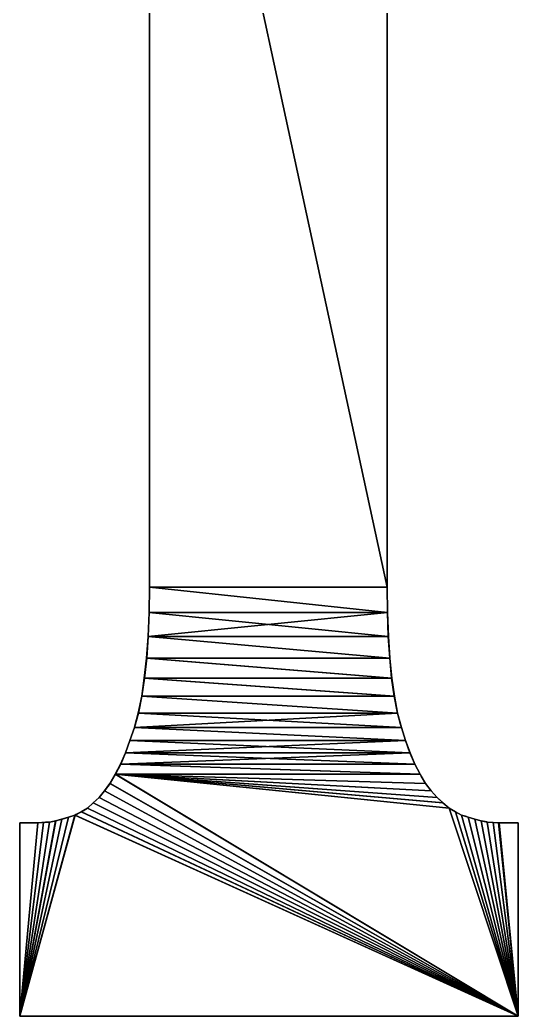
# Model space of a CAD drawing. Extents: x -29.1 to 29.1, y -25 to 25.
# Drawn here: x 13.754 to 15.112, y -14.619 to -11.904 of the extents above; entities that cross this region are included whole.
import ezdxf

# ---------------------------------------------------------------- set-up
doc = ezdxf.new("R2010")
doc.units = 0
doc.header["$MEASUREMENT"] = 0
doc.layers.add('ConstrLine', color=7, linetype='Continuous')
doc.layers.add('ObjLayer', color=2, linetype='Continuous')

msp = doc.modelspace()

# ---------------------------------------------------------------- linework, layer by layer
at = {"layer": 'ConstrLine'}
for points in [[(14.755, -13.45, 5), (14.755, -9.316, 5), (14.107, -10.45, 5)], [(14.755, -9.316, 5), (14.107, -10.45, 5), (14.755, -13.45, 5)], [(14.755, -9.316, 4), (14.755, -9.316, 5), (14.755, -13.45, 5)], [(14.755, -13.45, 5), (14.755, -13.45, 4), (14.755, -9.316, 4)], [(14.755, -13.45, 4), (14.755, -9.316, 4), (14.755, -13.45, 5)], [(14.755, -9.316, 5), (14.755, -13.45, 5), (14.755, -9.316, 4)], [(14.107, -10.45, 5), (14.107, -13.45, 5), (14.755, -13.45, 5)], [(14.107, -13.45, 5), (14.107, -10.45, 5), (14.107, -13.45, 4)], [(14.107, -10.45, 4), (14.107, -13.45, 4), (14.107, -10.45, 5)], [(14.107, -13.45, 4), (14.107, -13.45, 5), (14.107, -10.45, 5)], [(14.107, -13.45, 5), (14.755, -13.45, 5), (14.107, -10.45, 5)], [(14.107, -10.45, 4), (14.107, -13.45, 4), (14.107, -10.45, 5)], [(14.107, -13.45, 4), (14.106, -13.519, 4), (14.106, -13.519, 5)], [(14.107, -13.45, 4), (14.106, -13.519, 5), (14.107, -13.45, 5)], [(14.107, -13.45, 5), (14.106, -13.519, 5), (14.756, -13.519, 5)], [(14.107, -13.45, 4), (14.106, -13.519, 4), (14.106, -13.519, 5)], [(14.107, -13.45, 4), (14.106, -13.519, 5), (14.107, -13.45, 5)], [(14.107, -13.45, 5), (14.106, -13.519, 5), (14.756, -13.519, 5)], [(14.756, -13.519, 5), (14.755, -13.45, 5), (14.107, -13.45, 5)], [(14.756, -13.519, 5), (14.755, -13.45, 5), (14.107, -13.45, 5)], [(14.755, -13.45, 4), (14.755, -13.45, 5), (14.756, -13.519, 5)], [(14.755, -13.45, 4), (14.756, -13.519, 5), (14.756, -13.519, 4)], [(14.755, -13.45, 4), (14.755, -13.45, 5), (14.756, -13.519, 5)], [(14.755, -13.45, 4), (14.756, -13.519, 5), (14.756, -13.519, 4)], [(14.106, -13.519, 4), (14.104, -13.584, 4), (14.104, -13.584, 5)], [(14.106, -13.519, 4), (14.104, -13.584, 5), (14.106, -13.519, 5)], [(14.759, -13.584, 5), (14.756, -13.519, 5), (14.104, -13.584, 5)], [(14.106, -13.519, 5), (14.104, -13.584, 5), (14.756, -13.519, 5)], [(14.106, -13.519, 4), (14.104, -13.584, 4), (14.104, -13.584, 5)], [(14.106, -13.519, 4), (14.104, -13.584, 5), (14.106, -13.519, 5)], [(14.106, -13.519, 5), (14.104, -13.584, 5), (14.758, -13.584, 5)], [(14.758, -13.584, 5), (14.756, -13.519, 5), (14.106, -13.519, 5)], [(14.756, -13.519, 4), (14.756, -13.519, 5), (14.759, -13.584, 5)], [(14.756, -13.519, 4), (14.759, -13.584, 5), (14.759, -13.584, 4)], [(14.756, -13.519, 4), (14.756, -13.519, 5), (14.758, -13.584, 5)], [(14.756, -13.519, 4), (14.758, -13.584, 5), (14.758, -13.584, 4)], [(14.104, -13.584, 4), (14.099, -13.643, 4), (14.099, -13.643, 5)], [(14.104, -13.584, 4), (14.099, -13.643, 5), (14.104, -13.584, 5)], [(14.104, -13.584, 5), (14.099, -13.643, 5), (14.762, -13.643, 5)], [(14.104, -13.584, 4), (14.1, -13.643, 4), (14.1, -13.643, 5)], [(14.104, -13.584, 4), (14.1, -13.643, 5), (14.104, -13.584, 5)], [(14.104, -13.584, 5), (14.1, -13.643, 5), (14.762, -13.643, 5)], [(14.762, -13.643, 5), (14.759, -13.584, 5), (14.104, -13.584, 5)], [(14.762, -13.643, 5), (14.758, -13.584, 5), (14.104, -13.584, 5)], [(14.758, -13.584, 4), (14.758, -13.584, 5), (14.762, -13.643, 5)], [(14.758, -13.584, 4), (14.762, -13.643, 5), (14.762, -13.643, 4)], [(14.759, -13.584, 4), (14.759, -13.584, 5), (14.762, -13.643, 5)], [(14.759, -13.584, 4), (14.762, -13.643, 5), (14.762, -13.643, 4)], [(14.099, -13.643, 4), (14.093, -13.698, 4), (14.093, -13.698, 5)], [(14.099, -13.643, 4), (14.093, -13.698, 5), (14.099, -13.643, 5)], [(14.099, -13.643, 5), (14.093, -13.698, 5), (14.767, -13.698, 5)], [(14.1, -13.643, 4), (14.094, -13.698, 4), (14.094, -13.698, 5)], [(14.1, -13.643, 4), (14.094, -13.698, 5), (14.1, -13.643, 5)], [(14.1, -13.643, 5), (14.094, -13.698, 5), (14.768, -13.698, 5)], [(14.767, -13.698, 5), (14.762, -13.643, 5), (14.099, -13.643, 5)], [(14.768, -13.698, 5), (14.762, -13.643, 5), (14.1, -13.643, 5)], [(14.762, -13.643, 4), (14.762, -13.643, 5), (14.768, -13.698, 5)], [(14.762, -13.643, 4), (14.768, -13.698, 5), (14.768, -13.698, 4)], [(14.762, -13.643, 4), (14.762, -13.643, 5), (14.767, -13.698, 5)], [(14.762, -13.643, 4), (14.767, -13.698, 5), (14.767, -13.698, 4)], [(14.094, -13.698, 4), (14.086, -13.747, 4), (14.086, -13.747, 5)], [(14.094, -13.698, 4), (14.086, -13.747, 5), (14.094, -13.698, 5)], [(14.094, -13.698, 5), (14.086, -13.747, 5), (14.775, -13.747, 5)], [(14.093, -13.698, 4), (14.086, -13.747, 4), (14.086, -13.747, 5)], [(14.093, -13.698, 4), (14.086, -13.747, 5), (14.093, -13.698, 5)], [(14.093, -13.698, 5), (14.086, -13.747, 5), (14.774, -13.747, 5)], [(14.774, -13.747, 5), (14.767, -13.698, 5), (14.093, -13.698, 5)], [(14.775, -13.747, 5), (14.768, -13.698, 5), (14.094, -13.698, 5)], [(14.767, -13.698, 4), (14.767, -13.698, 5), (14.774, -13.747, 5)], [(14.767, -13.698, 4), (14.774, -13.747, 5), (14.774, -13.747, 4)], [(14.768, -13.698, 4), (14.768, -13.698, 5), (14.775, -13.747, 5)], [(14.768, -13.698, 4), (14.775, -13.747, 5), (14.775, -13.747, 4)], [(14.086, -13.747, 4), (14.076, -13.793, 4), (14.076, -13.793, 5)], [(14.086, -13.747, 4), (14.076, -13.793, 5), (14.086, -13.747, 5)], [(14.086, -13.747, 5), (14.076, -13.793, 5), (14.783, -13.793, 5)], [(14.086, -13.747, 4), (14.077, -13.793, 4), (14.077, -13.793, 5)], [(14.086, -13.747, 4), (14.077, -13.793, 5), (14.086, -13.747, 5)], [(14.086, -13.747, 5), (14.077, -13.793, 5), (14.783, -13.793, 5)], [(14.783, -13.793, 5), (14.775, -13.747, 5), (14.086, -13.747, 5)], [(14.783, -13.793, 5), (14.774, -13.747, 5), (14.086, -13.747, 5)], [(14.774, -13.747, 4), (14.774, -13.747, 5), (14.783, -13.793, 5)], [(14.774, -13.747, 4), (14.783, -13.793, 5), (14.783, -13.793, 4)], [(14.775, -13.747, 4), (14.775, -13.747, 5), (14.783, -13.793, 5)], [(14.775, -13.747, 4), (14.783, -13.793, 5), (14.783, -13.793, 4)], [(14.066, -13.832, 5), (14.077, -13.793, 5), (14.0683, -13.824, 4)], [(14.077, -13.793, 5), (14.066, -13.832, 5), (14.794, -13.832, 5)], [(14.068, -13.824, 4), (14.066, -13.832, 5), (14.076, -13.793, 5)], [(14.076, -13.793, 5), (14.066, -13.832, 5), (14.783, -13.793, 5)], [(14.794, -13.832, 5), (14.783, -13.793, 5), (14.066, -13.832, 5)], [(14.076, -13.793, 4), (14.068, -13.824, 4), (14.076, -13.793, 5)], [(14.077, -13.793, 4), (14.0683, -13.824, 4), (14.077, -13.793, 5)], [(14.794, -13.832, 5), (14.783, -13.793, 5), (14.077, -13.793, 5)], [(14.783, -13.793, 4), (14.783, -13.793, 5), (14.794, -13.832, 5)], [(14.783, -13.793, 4), (14.794, -13.832, 5), (14.794, -13.832, 4)], [(14.783, -13.793, 4), (14.783, -13.793, 5), (14.7917, -13.824, 4)], [(14.783, -13.793, 5), (14.794, -13.832, 5), (14.7917, -13.824, 4)], [(14.066, -13.832, 4), (14.054, -13.868, 5), (14.066, -13.832, 5)], [(14.066, -13.832, 4), (14.054, -13.868, 4), (14.054, -13.868, 5)], [(14.066, -13.832, 5), (14.054, -13.868, 5), (14.805, -13.868, 5)], [(14.066, -13.832, 4), (14.054, -13.868, 4), (14.054, -13.868, 5)], [(14.066, -13.832, 4), (14.054, -13.868, 5), (14.066, -13.832, 5)], [(14.066, -13.832, 5), (14.054, -13.868, 5), (14.805, -13.868, 5)], [(14.066, -13.832, 4), (14.066, -13.832, 5), (14.0683, -13.824, 4)], [(14.068, -13.824, 4), (14.066, -13.832, 4), (14.066, -13.832, 5)], [(14.805, -13.868, 5), (14.794, -13.832, 5), (14.066, -13.832, 5)], [(14.805, -13.868, 5), (14.794, -13.832, 5), (14.066, -13.832, 5)], [(14.794, -13.832, 4), (14.7917, -13.824, 4), (14.794, -13.832, 5)], [(14.794, -13.832, 4), (14.794, -13.832, 5), (14.805, -13.868, 5)], [(14.794, -13.832, 4), (14.805, -13.868, 5), (14.805, -13.868, 4)], [(14.794, -13.832, 4), (14.794, -13.832, 5), (14.805, -13.868, 5)], [(14.794, -13.832, 4), (14.805, -13.868, 5), (14.805, -13.868, 4)], [(14.042, -13.901, 4), (14.042, -13.901, 5), (14.054, -13.868, 5)], [(14.054, -13.868, 4), (14.042, -13.901, 4), (14.054, -13.868, 5)], [(14.054, -13.868, 5), (14.042, -13.901, 5), (14.805, -13.868, 5)], [(14.818, -13.901, 5), (14.805, -13.868, 5), (14.042, -13.901, 5)], [(14.054, -13.868, 4), (14.042, -13.901, 4), (14.042, -13.901, 5)], [(14.054, -13.868, 4), (14.042, -13.901, 5), (14.054, -13.868, 5)], [(14.054, -13.868, 5), (14.042, -13.901, 5), (14.817, -13.901, 5)], [(14.817, -13.901, 5), (14.805, -13.868, 5), (14.054, -13.868, 5)], [(14.805, -13.868, 4), (14.805, -13.868, 5), (14.818, -13.901, 5)], [(14.805, -13.868, 4), (14.818, -13.901, 5), (14.818, -13.901, 4)], [(14.805, -13.868, 4), (14.805, -13.868, 5), (14.817, -13.901, 5)], [(14.805, -13.868, 4), (14.817, -13.901, 5), (14.817, -13.901, 4)], [(14.042, -13.901, 4), (14.028, -13.932, 4), (14.028, -13.932, 5)], [(14.042, -13.901, 4), (14.028, -13.932, 5), (14.042, -13.901, 5)], [(14.042, -13.901, 5), (14.028, -13.932, 5), (14.831, -13.932, 5)], [(14.042, -13.901, 4), (14.029, -13.932, 5), (14.042, -13.901, 5)], [(14.042, -13.901, 4), (14.029, -13.932, 4), (14.029, -13.932, 5)], [(14.042, -13.901, 5), (14.029, -13.932, 5), (14.818, -13.901, 5)], [(14.831, -13.932, 5), (14.818, -13.901, 5), (14.029, -13.932, 5)], [(14.831, -13.932, 5), (14.817, -13.901, 5), (14.042, -13.901, 5)], [(14.817, -13.901, 4), (14.817, -13.901, 5), (14.831, -13.932, 5)], [(14.817, -13.901, 4), (14.831, -13.932, 5), (14.831, -13.932, 4)], [(14.818, -13.901, 4), (14.818, -13.901, 5), (14.831, -13.932, 5)], [(14.818, -13.901, 4), (14.831, -13.932, 5), (14.831, -13.932, 4)], [(14.028, -13.932, 4), (14.014, -13.96, 4), (14.014, -13.96, 5)], [(14.028, -13.932, 4), (14.014, -13.96, 5), (14.028, -13.932, 5)], [(14.028, -13.932, 5), (14.014, -13.96, 5), (14.845, -13.96, 5)], [(14.029, -13.932, 4), (14.015, -13.96, 5), (14.029, -13.932, 5)], [(14.015, -13.96, 5), (14.029, -13.932, 4), (14.015, -13.96, 4)], [(14.029, -13.932, 5), (14.015, -13.96, 5), (14.845, -13.96, 5)], [(14.845, -13.96, 5), (14.831, -13.932, 5), (14.028, -13.932, 5)], [(14.845, -13.96, 5), (14.831, -13.932, 5), (14.029, -13.932, 5)], [(14.831, -13.932, 4), (14.831, -13.932, 5), (14.845, -13.96, 5)], [(14.831, -13.932, 4), (14.845, -13.96, 5), (14.845, -13.96, 4)], [(14.831, -13.932, 4), (14.831, -13.932, 5), (14.845, -13.96, 5)], [(14.831, -13.932, 4), (14.845, -13.96, 5), (14.845, -13.96, 4)], [(14.014, -13.96, 4), (13.999, -13.985, 4), (13.999, -13.985, 5)], [(14.014, -13.96, 4), (13.999, -13.985, 5), (14.014, -13.96, 5)], [(14.014, -13.96, 5), (13.999, -13.985, 5), (15.112, -14.619, 5)], [(14.015, -13.96, 5), (14.015, -13.96, 4), (14, -13.985, 5)], [(14, -13.985, 4), (14, -13.985, 5), (14.015, -13.96, 4)], [(14.015, -13.96, 5), (14, -13.985, 5), (15.112, -14.619, 5)], [(15.112, -14.619, 5), (14.924, -14.052, 5), (14.014, -13.96, 5)], [(14.891, -14.023, 5), (14.875, -14.005, 5), (14.014, -13.96, 5)], [(14.907, -14.038, 5), (14.891, -14.023, 5), (14.014, -13.96, 5)], [(14.86, -13.985, 5), (14.845, -13.96, 5), (14.014, -13.96, 5)], [(14.875, -14.005, 5), (14.86, -13.985, 5), (14.014, -13.96, 5)], [(14.907, -14.038, 5), (14.014, -13.96, 5), (14.924, -14.052, 5)], [(14.875, -14.005, 5), (14.86, -13.985, 5), (14.015, -13.96, 5)], [(14.908, -14.038, 5), (14.891, -14.023, 5), (14.015, -13.96, 5)], [(14.924, -14.052, 5), (14.908, -14.038, 5), (14.015, -13.96, 5)], [(15.112, -14.619, 5), (14.924, -14.052, 5), (14.015, -13.96, 5)], [(14.86, -13.985, 5), (14.845, -13.96, 5), (14.015, -13.96, 5)], [(14.891, -14.023, 5), (14.875, -14.005, 5), (14.015, -13.96, 5)], [(14.845, -13.96, 4), (14.845, -13.96, 5), (14.848, -13.965, 4)], [(14.845, -13.96, 5), (14.86, -13.985, 5), (14.848, -13.965, 4)], [(14.845, -13.96, 4), (14.845, -13.96, 5), (14.86, -13.985, 5)], [(14.845, -13.96, 4), (14.86, -13.985, 5), (14.86, -13.985, 4)], [(14.86, -13.985, 4), (14.848, -13.965, 4), (14.86, -13.985, 5)], [(13.985, -14.005, 4), (13.97, -14.023, 5), (13.985, -14.005, 5)], [(13.97, -14.023, 5), (13.985, -14.005, 4), (13.97, -14.023, 4)], [(13.985, -14.005, 5), (13.97, -14.023, 5), (15.112, -14.619, 5)], [(13.985, -14.005, 4), (13.97, -14.023, 4), (13.97, -14.023, 5)], [(13.985, -14.005, 4), (13.97, -14.023, 5), (13.985, -14.005, 5)], [(13.985, -14.005, 5), (13.97, -14.023, 5), (15.112, -14.619, 5)], [(14, -13.985, 5), (13.985, -14.005, 4), (13.985, -14.005, 5)], [(14, -13.985, 4), (13.985, -14.005, 4), (14, -13.985, 5)], [(14, -13.985, 5), (13.985, -14.005, 5), (15.112, -14.619, 5)], [(13.999, -13.985, 4), (13.985, -14.005, 4), (13.985, -14.005, 5)], [(13.999, -13.985, 4), (13.985, -14.005, 5), (13.999, -13.985, 5)], [(13.999, -13.985, 5), (13.985, -14.005, 5), (15.112, -14.619, 5)], [(14.86, -13.985, 4), (14.86, -13.985, 5), (14.875, -14.005, 5)], [(14.875, -14.005, 5), (14.875, -14.005, 4), (14.86, -13.985, 4)], [(14.86, -13.985, 4), (14.86, -13.985, 5), (14.875, -14.005, 5)], [(14.86, -13.985, 4), (14.875, -14.005, 5), (14.875, -14.005, 4)], [(14.891, -14.023, 4), (14.875, -14.005, 4), (14.891, -14.023, 5)], [(14.875, -14.005, 5), (14.891, -14.023, 5), (14.875, -14.005, 4)], [(14.875, -14.005, 4), (14.875, -14.005, 5), (14.891, -14.023, 5)], [(14.875, -14.005, 4), (14.891, -14.023, 5), (14.891, -14.023, 4)], [(13.938, -14.052, 4), (13.938, -14.052, 5), (13.954, -14.038, 5)], [(13.938, -14.052, 4), (13.954, -14.038, 5), (13.954, -14.038, 4)], [(13.938, -14.052, 5), (15.112, -14.619, 5), (13.954, -14.038, 5)], [(13.938, -14.052, 4), (13.938, -14.052, 5), (13.954, -14.038, 5)], [(13.938, -14.052, 4), (13.954, -14.038, 5), (13.954, -14.038, 4)], [(13.954, -14.038, 5), (13.938, -14.052, 5), (15.112, -14.619, 5)], [(13.954, -14.038, 5), (13.97, -14.023, 5), (13.97, -14.023, 4)], [(13.954, -14.038, 4), (13.954, -14.038, 5), (13.97, -14.023, 4)], [(13.97, -14.023, 5), (13.954, -14.038, 5), (15.112, -14.619, 5)], [(13.954, -14.038, 4), (13.954, -14.038, 5), (13.97, -14.023, 5)], [(13.954, -14.038, 4), (13.97, -14.023, 5), (13.97, -14.023, 4)], [(13.97, -14.023, 5), (13.954, -14.038, 5), (15.112, -14.619, 5)], [(14.891, -14.023, 5), (14.908, -14.038, 5), (14.908, -14.038, 4)], [(14.891, -14.023, 4), (14.891, -14.023, 5), (14.908, -14.038, 4)], [(14.891, -14.023, 4), (14.891, -14.023, 5), (14.907, -14.038, 5)], [(14.891, -14.023, 4), (14.907, -14.038, 5), (14.907, -14.038, 4)], [(14.907, -14.038, 4), (14.907, -14.038, 5), (14.924, -14.052, 5)], [(14.907, -14.038, 4), (14.924, -14.052, 5), (14.924, -14.052, 4)], [(14.908, -14.038, 4), (14.908, -14.038, 5), (14.924, -14.052, 5)], [(14.908, -14.038, 4), (14.924, -14.052, 5), (14.924, -14.052, 4)], [(13.904, -14.071, 5), (13.921, -14.062, 5), (13.906, -14.0699, 4)], [(13.921, -14.062, 5), (13.904, -14.071, 5), (15.112, -14.619, 5)], [(13.922, -14.062, 5), (13.922, -14.062, 4), (13.905, -14.071, 5)], [(13.905, -14.071, 4), (13.905, -14.071, 5), (13.922, -14.062, 4)], [(13.922, -14.062, 5), (13.905, -14.071, 5), (15.112, -14.619, 5)], [(13.921, -14.062, 4), (13.906, -14.0699, 4), (13.921, -14.062, 5)], [(13.921, -14.062, 4), (13.921, -14.062, 5), (13.938, -14.052, 5)], [(13.921, -14.062, 4), (13.938, -14.052, 5), (13.938, -14.052, 4)], [(13.938, -14.052, 5), (13.921, -14.062, 5), (15.112, -14.619, 5)], [(13.938, -14.052, 4), (13.922, -14.062, 4), (13.938, -14.052, 5)], [(13.922, -14.062, 5), (13.938, -14.052, 5), (13.922, -14.062, 4)], [(13.922, -14.062, 5), (15.112, -14.619, 5), (13.938, -14.052, 5)], [(14.941, -14.062, 5), (14.941, -14.062, 4), (14.924, -14.052, 5)], [(14.924, -14.052, 4), (14.924, -14.052, 5), (14.941, -14.062, 4)], [(14.941, -14.062, 5), (14.924, -14.052, 5), (15.112, -14.619, 5)], [(14.924, -14.052, 5), (14.941, -14.062, 5), (14.93, -14.0555, 4)], [(14.924, -14.052, 4), (14.924, -14.052, 5), (14.93, -14.0555, 4)], [(15.112, -14.619, 5), (14.941, -14.062, 5), (14.924, -14.052, 5)], [(14.941, -14.062, 4), (14.93, -14.0555, 4), (14.941, -14.062, 5)], [(14.958, -14.071, 4), (14.941, -14.062, 4), (14.958, -14.071, 5)], [(14.941, -14.062, 5), (14.958, -14.071, 5), (14.941, -14.062, 4)], [(14.958, -14.071, 5), (14.941, -14.062, 5), (15.112, -14.619, 5)], [(14.958, -14.071, 4), (14.941, -14.062, 4), (14.958, -14.071, 5)], [(14.941, -14.062, 5), (14.958, -14.071, 5), (14.941, -14.062, 4)], [(14.941, -14.062, 5), (15.112, -14.619, 5), (14.958, -14.071, 5)], [(13.754, -14.619, 5), (15.112, -14.619, 5), (13.905, -14.071, 5)], [(13.886, -14.077, 5), (13.754, -14.619, 5), (13.905, -14.071, 5)], [(13.904, -14.071, 5), (13.886, -14.077, 5), (13.754, -14.619, 5)], [(13.754, -14.619, 5), (15.112, -14.619, 5), (13.904, -14.071, 5)], [(13.852, -14.087, 5), (13.754, -14.619, 5), (13.886, -14.077, 5)], [(13.886, -14.077, 5), (13.868, -14.082, 5), (13.754, -14.619, 5)], [(13.868, -14.082, 5), (13.851, -14.087, 5), (13.754, -14.619, 5)], [(13.835, -14.09, 5), (13.754, -14.619, 5), (13.852, -14.087, 5)], [(13.835, -14.09, 5), (13.754, -14.619, 5), (13.851, -14.087, 5)], [(13.835, -14.09, 5), (13.803, -14.092, 5), (13.754, -14.619, 5)], [(13.818, -14.091, 5), (13.754, -14.619, 5), (13.835, -14.09, 5)], [(13.803, -14.092, 5), (13.754, -14.619, 5), (13.818, -14.091, 5)], [(13.754, -14.092, 5), (13.754, -14.619, 5), (13.803, -14.092, 5)], [(13.803, -14.092, 4), (13.754, -14.092, 5), (13.803, -14.092, 5)], [(13.754, -14.092, 4), (13.754, -14.619, 4), (13.754, -14.092, 5)], [(13.754, -14.619, 5), (13.754, -14.092, 5), (13.754, -14.619, 4)], [(13.754, -14.092, 5), (13.803, -14.092, 4), (13.754, -14.092, 4)], [(13.754, -14.092, 4), (13.754, -14.092, 5), (13.803, -14.092, 5)], [(13.754, -14.092, 4), (13.803, -14.092, 5), (13.803, -14.092, 4)], [(13.754, -14.092, 4), (13.754, -14.619, 4), (13.754, -14.092, 5)], [(13.754, -14.619, 4), (13.754, -14.619, 5), (13.754, -14.092, 5)], [(13.754, -14.092, 5), (13.754, -14.619, 5), (13.803, -14.092, 5)], [(13.835, -14.09, 5), (13.824, -14.0907, 4), (13.803, -14.092, 5)], [(13.803, -14.092, 4), (13.803, -14.092, 5), (13.824, -14.0907, 4)], [(13.803, -14.092, 5), (13.818, -14.091, 5), (13.818, -14.091, 4)], [(13.803, -14.092, 5), (13.818, -14.091, 4), (13.803, -14.092, 4)], [(13.818, -14.091, 4), (13.818, -14.091, 5), (13.835, -14.09, 5)], [(13.818, -14.091, 4), (13.835, -14.09, 5), (13.835, -14.09, 4)], [(13.835, -14.09, 4), (13.824, -14.0907, 4), (13.835, -14.09, 5)], [(13.852, -14.087, 5), (13.852, -14.087, 4), (13.835, -14.09, 5)], [(13.835, -14.09, 4), (13.835, -14.09, 5), (13.852, -14.087, 4)], [(13.835, -14.09, 5), (13.851, -14.087, 5), (13.8479, -14.0876, 4)], [(13.835, -14.09, 4), (13.835, -14.09, 5), (13.8479, -14.0876, 4)], [(13.851, -14.087, 4), (13.8479, -14.0876, 4), (13.851, -14.087, 5)], [(13.851, -14.087, 4), (13.851, -14.087, 5), (13.868, -14.082, 5)], [(13.851, -14.087, 4), (13.868, -14.082, 5), (13.868, -14.082, 4)], [(13.886, -14.077, 5), (13.8758, -14.08, 4), (13.852, -14.087, 5)], [(13.852, -14.087, 4), (13.852, -14.087, 5), (13.8758, -14.08, 4)], [(13.868, -14.082, 4), (13.868, -14.082, 5), (13.886, -14.077, 5)], [(13.868, -14.082, 4), (13.886, -14.077, 5), (13.886, -14.077, 4)], [(13.886, -14.077, 4), (13.8758, -14.08, 4), (13.886, -14.077, 5)], [(13.905, -14.071, 5), (13.905, -14.071, 4), (13.886, -14.077, 5)], [(13.886, -14.077, 4), (13.886, -14.077, 5), (13.905, -14.071, 4)], [(13.886, -14.077, 4), (13.886, -14.077, 5), (13.904, -14.071, 5)], [(13.886, -14.077, 4), (13.904, -14.071, 5), (13.904, -14.071, 4)], [(13.904, -14.071, 4), (13.904, -14.071, 5), (13.906, -14.0699, 4)], [(14.976, -14.077, 5), (14.9685, -14.0745, 4), (14.958, -14.071, 5)], [(14.958, -14.071, 4), (14.958, -14.071, 5), (14.9685, -14.0745, 4)], [(14.976, -14.077, 5), (14.958, -14.071, 5), (15.112, -14.619, 5)], [(14.976, -14.077, 5), (14.9685, -14.0745, 4), (14.958, -14.071, 5)], [(14.958, -14.071, 4), (14.958, -14.071, 5), (14.9685, -14.0745, 4)], [(15.112, -14.619, 5), (14.976, -14.077, 5), (14.958, -14.071, 5)], [(14.9685, -14.0745, 4), (14.976, -14.077, 5), (14.976, -14.077, 4)], [(14.976, -14.077, 4), (14.9685, -14.0745, 4), (14.976, -14.077, 5)], [(14.994, -14.082, 5), (14.994, -14.082, 4), (14.976, -14.077, 5)], [(14.994, -14.082, 4), (14.976, -14.077, 4), (14.976, -14.077, 5)], [(14.994, -14.082, 5), (14.976, -14.077, 5), (15.112, -14.619, 5)], [(14.976, -14.077, 4), (14.976, -14.077, 5), (14.994, -14.082, 5)], [(14.994, -14.082, 5), (14.994, -14.082, 4), (14.976, -14.077, 4)], [(14.976, -14.077, 5), (15.112, -14.619, 5), (14.994, -14.082, 5)], [(14.994, -14.082, 5), (15.011, -14.087, 5), (15.011, -14.087, 4)], [(14.994, -14.082, 5), (15.011, -14.087, 4), (14.994, -14.082, 4)], [(15.011, -14.087, 5), (14.994, -14.082, 5), (15.112, -14.619, 5)], [(15.011, -14.087, 5), (15.011, -14.087, 4), (14.994, -14.082, 5)], [(14.994, -14.082, 4), (14.994, -14.082, 5), (15.011, -14.087, 4)], [(15.011, -14.087, 5), (14.994, -14.082, 5), (15.112, -14.619, 5)], [(15.011, -14.087, 4), (15.011, -14.087, 5), (15.028, -14.09, 5)], [(15.028, -14.09, 4), (15.011, -14.087, 4), (15.028, -14.09, 5)], [(15.028, -14.09, 5), (15.011, -14.087, 5), (15.112, -14.619, 5)], [(15.0274, -14.0899, 4), (15.011, -14.087, 5), (15.028, -14.09, 5)], [(15.011, -14.087, 5), (15.0274, -14.0899, 4), (15.011, -14.087, 4)], [(15.028, -14.09, 5), (15.011, -14.087, 5), (15.112, -14.619, 5)], [(15.0274, -14.0899, 4), (15.028, -14.09, 5), (15.028, -14.09, 4)], [(15.06, -14.092, 4), (15.028, -14.09, 4), (15.06, -14.092, 5)], [(15.028, -14.09, 5), (15.06, -14.092, 5), (15.028, -14.09, 4)], [(15.06, -14.092, 5), (15.028, -14.09, 5), (15.112, -14.619, 5)], [(15.044, -14.091, 4), (15.028, -14.09, 5), (15.044, -14.091, 5)], [(15.044, -14.091, 4), (15.028, -14.09, 4), (15.028, -14.09, 5)], [(15.044, -14.091, 5), (15.028, -14.09, 5), (15.112, -14.619, 5)], [(15.044, -14.091, 4), (15.044, -14.091, 5), (15.059, -14.092, 5)], [(15.059, -14.092, 4), (15.044, -14.091, 4), (15.059, -14.092, 5)], [(15.044, -14.091, 5), (15.112, -14.619, 5), (15.059, -14.092, 5)], [(15.059, -14.092, 5), (15.112, -14.092, 5), (15.059, -14.092, 4)], [(15.112, -14.092, 4), (15.059, -14.092, 4), (15.112, -14.092, 5)], [(15.112, -14.092, 5), (15.059, -14.092, 5), (15.112, -14.619, 5)], [(15.112, -14.092, 4), (15.06, -14.092, 4), (15.112, -14.092, 5)], [(15.06, -14.092, 5), (15.112, -14.092, 5), (15.06, -14.092, 4)], [(15.112, -14.092, 5), (15.06, -14.092, 5), (15.112, -14.619, 5)], [(15.112, -14.619, 5), (15.112, -14.619, 4), (15.112, -14.092, 5)], [(15.112, -14.619, 4), (15.112, -14.092, 4), (15.112, -14.092, 5)], [(15.112, -14.619, 5), (15.112, -14.092, 4), (15.112, -14.092, 5)], [(15.112, -14.092, 4), (15.112, -14.619, 5), (15.112, -14.619, 4)], [(15.112, -14.619, 5), (13.754, -14.619, 5), (15.112, -14.619, 4)], [(13.754, -14.619, 4), (15.112, -14.619, 4), (13.754, -14.619, 5)], [(15.112, -14.619, 5), (13.754, -14.619, 5), (15.112, -14.619, 4)], [(13.754, -14.619, 4), (15.112, -14.619, 4), (13.754, -14.619, 5)]]:
    msp.add_3dface(points, dxfattribs=at)
at = {"layer": 'ObjLayer'}
for p, q in [((14.755, -9.316, 5), (14.755, -13.45, 5)), ((14.107, -13.45, 5), (14.107, -10.45, 5)), ((14.106, -13.519, 5), (14.107, -13.45, 5)), ((14.755, -13.45, 5), (14.756, -13.519, 5)), ((14.104, -13.584, 5), (14.106, -13.519, 5)), ((14.756, -13.519, 5), (14.758, -13.584, 5)), ((14.099, -13.643, 5), (14.104, -13.584, 5)), ((14.758, -13.584, 5), (14.762, -13.643, 5)), ((14.093, -13.698, 5), (14.099, -13.643, 5)), ((14.762, -13.643, 5), (14.767, -13.698, 5)), ((14.086, -13.747, 5), (14.093, -13.698, 5)), ((14.767, -13.698, 5), (14.774, -13.747, 5)), ((14.076, -13.793, 5), (14.086, -13.747, 5)), ((14.774, -13.747, 5), (14.783, -13.793, 5)), ((14.066, -13.832, 5), (14.076, -13.793, 5)), ((14.783, -13.793, 5), (14.794, -13.832, 5)), ((14.054, -13.868, 5), (14.066, -13.832, 5)), ((14.794, -13.832, 5), (14.805, -13.868, 5)), ((14.042, -13.901, 5), (14.054, -13.868, 5)), ((14.805, -13.868, 5), (14.817, -13.901, 5)), ((14.028, -13.932, 5), (14.042, -13.901, 5)), ((14.817, -13.901, 5), (14.831, -13.932, 5)), ((14.014, -13.96, 5), (14.028, -13.932, 5)), ((14.831, -13.932, 5), (14.845, -13.96, 5)), ((13.999, -13.985, 5), (14.014, -13.96, 5)), ((14.845, -13.96, 5), (14.86, -13.985, 5)), ((13.97, -14.023, 5), (13.985, -14.005, 5)), ((13.985, -14.005, 5), (13.999, -13.985, 5)), ((14.86, -13.985, 5), (14.875, -14.005, 5)), ((14.875, -14.005, 5), (14.891, -14.023, 5)), ((13.938, -14.052, 5), (13.954, -14.038, 5)), ((13.954, -14.038, 5), (13.97, -14.023, 5)), ((14.891, -14.023, 5), (14.907, -14.038, 5)), ((14.907, -14.038, 5), (14.924, -14.052, 5)), ((13.904, -14.071, 5), (13.921, -14.062, 5)), ((13.921, -14.062, 5), (13.938, -14.052, 5)), ((14.924, -14.052, 5), (14.941, -14.062, 5)), ((14.941, -14.062, 5), (14.958, -14.071, 5)), ((13.754, -14.619, 5), (13.754, -14.092, 5)), ((13.754, -14.092, 5), (13.803, -14.092, 5)), ((13.803, -14.092, 5), (13.818, -14.091, 5)), ((13.818, -14.091, 5), (13.835, -14.0899, 5)), ((13.835, -14.0899, 5), (13.851, -14.087, 5)), ((13.851, -14.087, 5), (13.868, -14.082, 5)), ((13.868, -14.082, 5), (13.886, -14.077, 5)), ((13.886, -14.077, 5), (13.904, -14.071, 5)), ((14.958, -14.071, 5), (14.976, -14.077, 5)), ((14.976, -14.077, 5), (14.994, -14.082, 5)), ((14.994, -14.082, 5), (15.011, -14.087, 5)), ((15.011, -14.087, 5), (15.028, -14.09, 5)), ((15.028, -14.09, 5), (15.044, -14.091, 5)), ((15.044, -14.091, 5), (15.059, -14.092, 5)), ((15.059, -14.092, 5), (15.112, -14.092, 5)), ((15.112, -14.092, 5), (15.112, -14.619, 5)), ((15.112, -14.619, 5), (13.754, -14.619, 5))]:
    msp.add_line(p, q, dxfattribs=at)

doc.saveas('drawing.dxf')
